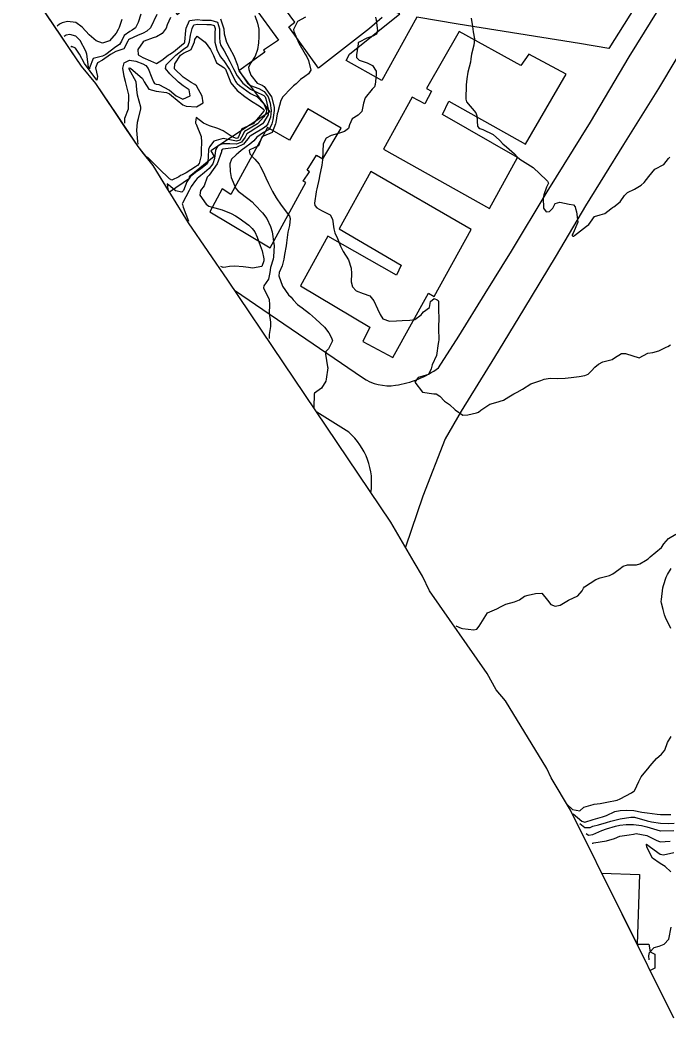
# Model space of a CAD drawing. Header units: metres. Extents: x 292545 to 299085, y 7450245 to 7463078.
# Drawn here: x 298317.2 to 298413.3, y 7451081 to 7451228.7 of the extents above; entities that cross this region are included whole.
import ezdxf

# ---------------------------------------------------------------- set-up
doc = ezdxf.new("R2010")
doc.units = ezdxf.units.M
for name, color, linetype in [('Area', 45, 'Continuous'), ('Curvas de Nivel 1m', 11, 'Continuous'), ('Curvas de Nivel 5m', 15, 'Continuous'), ('Edificações', 30, 'Continuous'), ('Vias Primárias', 230, 'Continuous')]:
    doc.layers.add(name, color=color, linetype=linetype)

msp = doc.modelspace()

# ---------------------------------------------------------------- linework, layer by layer
at = {"layer": 'Area'}
msp.add_polyline3d([(298414.03, 7451080.99, 730.99), (298398.71, 7451111.77, 713.97), (298395.83, 7451116.57, 713.69), (298395.21, 7451117.92, 713.67), (298389.08, 7451127.94, 713.34), (298387.68, 7451129.59, 713.31), (298386.39, 7451131.99, 713.32), (298377.84, 7451144.25, 712.76), (298376.79, 7451146.39, 712.67), (298375.57, 7451148.47, 712.51), (298372.08, 7451154.38, 712.32), (298356.23, 7451177.97, 713.42), (298347.95, 7451190.2, 715.02), (298342.14, 7451198.72, 714.96), (298336.89, 7451207.22, 718.5), (298334.7, 7451210.01, 718.62), (298331.51, 7451214.74, 718.71), (298328.42, 7451219.36, 718.54), (298326.28, 7451221.92, 718.78), (298317.18, 7451235.43, 719.66)], dxfattribs=at)
at = {"layer": 'Curvas de Nivel 1m', "flags": 128}
for points, elevation in [([(298335.1, 7451229.59), (298334.69, 7451228.36), (298334.31, 7451227.6), (298333.82, 7451227.22), (298333.43, 7451227.04), (298332.59, 7451226.46), (298332.24, 7451225.62), (298331.94, 7451225.09), (298331.4, 7451224.77), (298329.9, 7451223.65), (298329.39, 7451223.39), (298328.04, 7451223.02), (298327.47, 7451221.68), (298327.5, 7451221.55), (298327.49, 7451221.49), (298327.31, 7451221.74), (298327.1, 7451223.68), (298326.96, 7451224.12), (298326.09, 7451225.69), (298325.43, 7451226.36), (298324.55, 7451226.59), (298324.04, 7451226.5), (298323.72, 7451226.28)], 718), ([(298337.46, 7451229.56), (298336.5, 7451227.57), (298335.95, 7451227.07), (298335.43, 7451226.81), (298334.6, 7451226.42), (298333.42, 7451225.91), (298333.24, 7451225.79), (298333.17, 7451225.61), (298332.55, 7451224.47), (298331.4, 7451224.08), (298330.61, 7451223.64), (298329.38, 7451222.78), (298328.66, 7451222.39), (298328.36, 7451221.67), (298328.66, 7451220.36), (298328.58, 7451219.81), (298326.75, 7451222.32), (298325.98, 7451223.7), (298325.41, 7451224.59), (298324.87, 7451224.8), (298324.73, 7451224.72)], 717), ([(298351.96, 7451229.39), (298352.35, 7451228.28), (298352.56, 7451227.38), (298352.56, 7451226.25), (298352.52, 7451225.38), (298352.38, 7451224.36), (298352.01, 7451223.39), (298351.38, 7451222.42), (298351.04, 7451221.74), (298351.07, 7451221.4), (298351.36, 7451220.57), (298352.29, 7451219.39), (298353.04, 7451219.07), (298353.34, 7451218.88), (298354.43, 7451217.36), (298354.81, 7451215.84), (298354.82, 7451215.35), (298354.65, 7451213.98), (298354.49, 7451213.36), (298354.08, 7451212.54), (298353.26, 7451212.07), (298352.26, 7451211.38), (298351.81, 7451210.83), (298351.24, 7451210.34), (298350.69, 7451209.95), (298349.93, 7451209.41), (298349.56, 7451209.08), (298349.22, 7451208.76), (298348.49, 7451208.15), (298348.24, 7451207.43), (298348.31, 7451206.31), (298348.46, 7451205.43), (298349.16, 7451203.78), (298349.49, 7451203.42), (298351.14, 7451202.19), (298351.57, 7451201.82), (298351.98, 7451201.39), (298353.12, 7451200.18), (298353.73, 7451199.36), (298354.26, 7451198.19), (298354.51, 7451197.36), (298354.8, 7451195.61), (298354.81, 7451195.35), (298354.72, 7451193.67), (298354.66, 7451193.35), (298354.27, 7451192.11), (298354.16, 7451191.36), (298354, 7451190.36), (298353.32, 7451189.37), (298353.24, 7451189.11), (298354.07, 7451187.36), (298354.14, 7451186.55), (298354.09, 7451185.36), (298354.27, 7451184.01), (298354.28, 7451183.36), (298354.08, 7451182.18), (298354.07, 7451181.59)], 714), ([(298369.81, 7451229.18), (298369.91, 7451228.72), (298370.11, 7451227.17), (298369.97, 7451226.64), (298369.43, 7451226.35), (298368.57, 7451226.05), (298367.42, 7451225.46), (298367.29, 7451225.34), (298367.25, 7451225.21), (298367.01, 7451223.6), (298367.04, 7451223.21), (298367.39, 7451222.78), (298368.59, 7451222.4), (298369.38, 7451222), (298369.95, 7451221.17), (298369.92, 7451220.62), (298369.8, 7451219.18), (298369.68, 7451218.83), (298369.34, 7451218.49), (298368.31, 7451217.2), (298368.08, 7451216.43), (298367.81, 7451215.2), (298367.29, 7451214.66), (298366.4, 7451214.1), (298365.98, 7451213.22), (298365.81, 7451212.68), (298365.26, 7451212.24), (298364.49, 7451212.01), (298363.26, 7451211.64), (298362.55, 7451211.26), (298362.08, 7451210.42), (298362.01, 7451209.27), (298361.99, 7451208.05), (298361.91, 7451207.27), (298361.56, 7451205.64), (298361.48, 7451205.28), (298361.16, 7451203.75), (298361.07, 7451203.36), (298361.06, 7451203.28), (298360.82, 7451201.6), (298360.87, 7451201.28), (298361.13, 7451200.95), (298361.84, 7451200.55), (298363.11, 7451199.89), (298363.45, 7451199.25), (298363.64, 7451197.8), (298363.8, 7451197.25), (298364.21, 7451196.38), (298364.66, 7451195.24), (298365.05, 7451194.49), (298365.81, 7451193.22), (298366.24, 7451192), (298366.29, 7451191.22), (298366.24, 7451189.97), (298366.42, 7451189.22), (298366.98, 7451188.62), (298368.03, 7451188.25), (298368.97, 7451187.89), (298369.58, 7451187.17), (298370.13, 7451185.99), (298370.5, 7451185.16), (298370.93, 7451184.51), (298371.93, 7451184.15), (298372.93, 7451184.19), (298373.78, 7451184.27), (298374.93, 7451184.29), (298375.64, 7451184.39), (298376.59, 7451185.09), (298376.74, 7451185.3), (298376.95, 7451185.53), (298377.84, 7451186.19), (298377.96, 7451187.08), (298378.52, 7451187.52), (298378.97, 7451187.33), (298379.11, 7451187.21), (298379.17, 7451187.07), (298379.17, 7451185.29), (298379.19, 7451185.07), (298379.21, 7451184.79), (298379.14, 7451183.07), (298379.21, 7451181.38), (298379.16, 7451181.07), (298379.1, 7451180.85), (298378.86, 7451179.07), (298378.22, 7451177.7), (298378.08, 7451177.08), (298377.66, 7451176.26), (298376.83, 7451176), (298376.14, 7451175.79), (298375.64, 7451175.1), (298376.8, 7451173.65), (298378.48, 7451173.39), (298378.8, 7451173.38), (298379.34, 7451173.06), (298380.03, 7451172.3), (298380.78, 7451171.82), (298381.65, 7451171.03), (298382.76, 7451170.26), (298383.5, 7451170.27), (298384.77, 7451170.57), (298385.07, 7451170.69), (298385.44, 7451170.99), (298386.78, 7451171.86), (298387.63, 7451172.11), (298388.79, 7451172.48), (298389.6, 7451172.94), (298390.34, 7451173.39), (298390.8, 7451173.65), (298391.61, 7451174.11), (298392.82, 7451174.9), (298394.32, 7451175.39), (298394.83, 7451175.55), (298395.7, 7451175.73), (298396.83, 7451175.67), (298397.93, 7451175.74), (298398.83, 7451175.81), (298399.98, 7451175.96), (298400.84, 7451176.09), (298401.32, 7451176.31), (298401.8, 7451176.79), (298402.32, 7451177.32), (298402.85, 7451177.79), (298403.52, 7451178.11), (298404.86, 7451178.5), (298405.24, 7451178.75), (298406.24, 7451179.37), (298406.87, 7451179.37), (298408.86, 7451178.71), (298410.14, 7451179.43), (298410.88, 7451179.52), (298411.78, 7451179.78), (298412.89, 7451180.3), (298413.13, 7451180.42), (298413.5, 7451180.65)], 712), ([(298332.25, 7451228.83), (298331.86, 7451227.63), (298331.72, 7451227.34), (298331.43, 7451226.78), (298330.46, 7451225.64), (298329.42, 7451225.29), (298328.45, 7451225.67), (298327.43, 7451226.56), (298326.39, 7451227.69), (298325.45, 7451228.38), (298324.24, 7451228.51), (298323.45, 7451228.31), (298323.05, 7451228.13), (298322.71, 7451227.84)], 719), ([(298332.69, 7451213.48), (298332.7, 7451214.19), (298333.23, 7451215.61), (298333.24, 7451215.67), (298333.29, 7451217.61), (298333.29, 7451217.65), (298332.79, 7451219.62), (298332.61, 7451220.36), (298332.42, 7451221.62), (298332.6, 7451222.39), (298333.38, 7451222.81), (298334.34, 7451222.64), (298335.38, 7451222.25), (298335.81, 7451222.02), (298336.17, 7451221.58), (298336.73, 7451220.19), (298336.94, 7451219.57), (298337.1, 7451219.32), (298337.34, 7451219.26), (298337.73, 7451219.17), (298339.33, 7451218.34), (298340.3, 7451217.53), (298341.32, 7451217), (298342.4, 7451217.5), (298342.23, 7451218.41), (298341.34, 7451219), (298340.66, 7451219.53), (298339.36, 7451220.78), (298338.74, 7451221.55), (298338.84, 7451222.08), (298339.38, 7451222.62), (298340.24, 7451223.53), (298341.4, 7451224.44), (298342.04, 7451224.87), (298342.31, 7451225.5), (298342.44, 7451226.49), (298342.66, 7451227.5), (298342.94, 7451228), (298343.45, 7451228.1), (298344.85, 7451228.07), (298345.45, 7451228.07), (298345.92, 7451227.93), (298346.08, 7451227.46), (298346.06, 7451226.84), (298346.04, 7451225.46), (298346.33, 7451224.39), (298346.79, 7451223.45), (298347.02, 7451223.08), (298347.39, 7451222.67), (298348.22, 7451221.43), (298349.17, 7451219.6), (298349.26, 7451219.42), (298349.34, 7451219.32), (298349.7, 7451219.06), (298351.33, 7451217.87), (298351.63, 7451217.7), (298352.27, 7451217.39), (298353.31, 7451216.34), (298353.67, 7451215.37), (298353.65, 7451215.01), (298353.28, 7451214.41), (298352.34, 7451213.38), (298351.27, 7451212.72), (298350.42, 7451212.25), (298350, 7451211.41), (298349.72, 7451210.94), (298349.24, 7451210.82), (298347.54, 7451211.14), (298347.25, 7451211.18), (298345.89, 7451210.82), (298345.23, 7451209.96), (298345.12, 7451209.58), (298345.1, 7451209.47), (298345, 7451207.68), (298344.89, 7451207.47), (298343.98, 7451206.7), (298343.19, 7451206.14), (298342.38, 7451205.5), (298341.88, 7451204.8), (298341.38, 7451203.52), (298341.15, 7451203.25), (298340.19, 7451203.46), (298339.46, 7451204.09), (298338.97, 7451204.48), (298339.06, 7451203.68)], 717), ([(298339.46, 7451229.13), (298338.99, 7451228.01), (298338.81, 7451227.55), (298338.26, 7451226.72), (298337.42, 7451226.27), (298336.91, 7451226.08), (298335.56, 7451225.59), (298335.41, 7451225.5), (298334.62, 7451224.38), (298334.7, 7451223.6), (298335.39, 7451223.19), (298336.5, 7451222.68), (298337.38, 7451222.31), (298338.17, 7451222.77), (298339.15, 7451223.54), (298339.29, 7451223.65), (298339.39, 7451223.7), (298339.91, 7451224.04), (298341.41, 7451225.24), (298341.56, 7451225.36), (298341.62, 7451225.51), (298341.75, 7451227.2), (298341.78, 7451227.51), (298342.31, 7451228.64), (298343.46, 7451228.79), (298344.21, 7451228.73), (298345.46, 7451228.69), (298346.41, 7451228.41), (298346.74, 7451227.45), (298346.74, 7451226.13), (298346.76, 7451225.45), (298346.91, 7451224.95), (298347.4, 7451224.15), (298347.84, 7451223.44), (298348.24, 7451222.58), (298348.83, 7451221.43), (298349.36, 7451220.48), (298350.18, 7451219.41), (298351.33, 7451218.5), (298352.08, 7451218.14), (298353.32, 7451217.56), (298353.5, 7451217.37), (298353.6, 7451217.09), (298354.01, 7451215.36), (298353.95, 7451214.7), (298353.27, 7451213.54), (298353.1, 7451213.37), (298351.26, 7451212.18), (298350.8, 7451211.87), (298350.53, 7451211.41), (298350.01, 7451210.64), (298349.24, 7451210.38), (298348.24, 7451210.43), (298347.24, 7451210.42), (298346.52, 7451210.16), (298346.14, 7451209.46), (298345.98, 7451208.23), (298345.73, 7451207.46), (298345.2, 7451206.76), (298344.49, 7451206.17), (298343.65, 7451205.49), (298343.42, 7451205.25), (298343.18, 7451204.98), (298342.55, 7451204.11), (298342.24, 7451203.5), (298341.25, 7451201.63), (298341.21, 7451201.52), (298341.24, 7451201.41), (298341.36, 7451201.05), (298342.13, 7451198.96)], 716), ([(298359.46, 7451229.16), (298358.27, 7451228.5), (298357.7, 7451227.32), (298357.73, 7451227.02), (298358.47, 7451225.31), (298359.4, 7451223.68), (298359.64, 7451223.3), (298359.93, 7451222.75), (298360.25, 7451221.29), (298359.89, 7451220.77), (298359.36, 7451220.36), (298358.74, 7451219.91), (298358.07, 7451219.31), (298357.68, 7451218.97), (298357.34, 7451218.66), (298356.12, 7451217.34), (298355.82, 7451216.84), (298355.44, 7451215.35), (298355.4, 7451215.24), (298355.29, 7451214.84), (298355.05, 7451213.58), (298355.02, 7451213.35), (298354.54, 7451212.08), (298353.25, 7451211.55), (298353.02, 7451211.37), (298352.52, 7451210.09), (298351.22, 7451209.5), (298351.16, 7451209.47), (298351.1, 7451209.4), (298351.22, 7451208.92), (298351.98, 7451208.16), (298352.59, 7451207.38), (298352.81, 7451206.99), (298353.19, 7451206.25), (298353.61, 7451205.37), (298354.01, 7451204.52), (298354.6, 7451203.36), (298355.14, 7451202.42), (298355.86, 7451201.34), (298357.11, 7451199.68), (298357.22, 7451199.33), (298357.09, 7451198.31), (298356.9, 7451197.51), (298356.87, 7451197.33), (298356.65, 7451195.75), (298356.59, 7451195.33), (298356.37, 7451194.01), (298356.28, 7451193.34), (298356.03, 7451192.34), (298355.56, 7451191.34), (298355.5, 7451190.85), (298356.06, 7451189.34), (298356.97, 7451188.05), (298357.33, 7451187.69), (298357.63, 7451187.32), (298358.27, 7451186.62), (298358.95, 7451186.14), (298360.04, 7451185.29), (298360.93, 7451184.5), (298362.29, 7451183.27), (298362.9, 7451182.44), (298363.34, 7451181.69), (298363.46, 7451181.25), (298362.88, 7451180.08), (298362.49, 7451179.65), (298362.42, 7451179.26), (298362.74, 7451177.37), (298362.75, 7451177.26), (298362.54, 7451175.55), (298362.47, 7451175.26), (298361.84, 7451174.24), (298360.8, 7451173.49), (298360.73, 7451173.34), (298360.71, 7451171.4), (298360.71, 7451171.38)], 713), ([(298384.02, 7451229), (298384.2, 7451227.76), (298384.3, 7451227.01), (298384.5, 7451225.93), (298384.42, 7451225), (298384.06, 7451223.67), (298383.96, 7451223.01), (298383.88, 7451222.52), (298383.52, 7451221.02), (298383.35, 7451220.03), (298383.24, 7451219.12), (298383.24, 7451219.02), (298383.2, 7451217.14), (298383.21, 7451217.02), (298383.32, 7451216.6), (298384.67, 7451215), (298384.84, 7451214.55), (298384.92, 7451213), (298385.08, 7451212.8), (298385.27, 7451212.7), (298385.71, 7451212.55), (298387.25, 7451211.78), (298388.18, 7451210.96), (298388.68, 7451210.39), (298389.23, 7451209.96), (298390.43, 7451208.93), (298390.79, 7451208.5), (298391.21, 7451208.12), (298393.2, 7451206.9), (298395.18, 7451205.02), (298395.3, 7451204.87), (298395.47, 7451204.57), (298395.16, 7451203.97), (298394.76, 7451202.88), (298394.67, 7451202.4), (298394.72, 7451200.88), (298395.12, 7451200.32), (298395.61, 7451200.38), (298396.08, 7451200.86), (298396.43, 7451201.57), (298397.14, 7451201.75), (298398.49, 7451201.49), (298399.14, 7451201.36), (298399.39, 7451201.08), (298399.46, 7451200.83), (298399.6, 7451200.35), (298399.8, 7451198.82), (298399.09, 7451197.18), (298398.98, 7451196.94), (298398.98, 7451196.83), (298399.08, 7451196.74), (298399.17, 7451196.74), (298399.28, 7451196.83), (298401.1, 7451198.21), (298401.43, 7451198.46), (298401.65, 7451198.79), (298402.26, 7451199.64), (298403.11, 7451199.92), (298403.79, 7451200.1), (298404.66, 7451200.76), (298404.92, 7451200.97), (298405.13, 7451201.09), (298406.06, 7451201.83), (298406.71, 7451202.74), (298407.16, 7451203.18), (298408.2, 7451203.69), (298409.17, 7451204.28), (298409.62, 7451204.7), (298410.33, 7451205.55), (298411.2, 7451206.68), (298412.52, 7451207.36), (298413.22, 7451208.24), (298413.44, 7451208.44)], 711), ([(298334.71, 7451210.37), (298334.65, 7451210.77), (298334.48, 7451212.38), (298334.6, 7451213.6), (298334.74, 7451214.14), (298335.1, 7451215.59), (298335.08, 7451215.81), (298334.6, 7451217.6), (298334.47, 7451218.46), (298334.37, 7451219.6), (298333.37, 7451221.48), (298333.33, 7451221.61), (298333.34, 7451221.65), (298333.37, 7451221.66), (298333.55, 7451221.61), (298335.35, 7451220.08), (298335.57, 7451219.59), (298336.26, 7451218.51), (298337.33, 7451218.22), (298338.88, 7451217.99), (298339.33, 7451217.79), (298339.62, 7451217.54), (298341.31, 7451216.2), (298341.79, 7451215.99), (298343.31, 7451215.86), (298344.31, 7451216.48), (298344.18, 7451217.48), (298343.34, 7451218.97), (298343.06, 7451219.21), (298342.52, 7451219.5), (298341.35, 7451220.26), (298340.07, 7451221.53), (298340.12, 7451222.26), (298340.94, 7451223.52), (298341.4, 7451223.82), (298342.52, 7451224.38), (298343.01, 7451225.49), (298343.08, 7451225.84), (298343.43, 7451226.36), (298344.59, 7451225.48), (298345.4, 7451224.37), (298345.71, 7451223.78), (298345.82, 7451223.46), (298346.31, 7451222.39), (298347.38, 7451221.73), (298347.64, 7451221.44), (298347.84, 7451220.96), (298348.4, 7451219.43), (298349.33, 7451218.29), (298350.46, 7451217.41), (298351.31, 7451216.8), (298352.77, 7451215.91), (298353.29, 7451215.49), (298353.35, 7451215.37), (298353.34, 7451215.32), (298353.29, 7451215.23), (298351.71, 7451213.39), (298351.27, 7451213.15), (298350.05, 7451212.63), (298349.52, 7451211.42), (298349.42, 7451211.24), (298349.25, 7451211.21), (298348.59, 7451211.43), (298347.26, 7451212.31), (298346.48, 7451212.67), (298345.27, 7451213.06), (298344.34, 7451213.48), (298343.29, 7451214.3), (298343.17, 7451213.6), (298343.19, 7451213.49), (298343.22, 7451213.43), (298343.27, 7451213.33), (298344.01, 7451211.48), (298344.05, 7451210.67), (298344.03, 7451209.48), (298344, 7451208.7), (298343.7, 7451207.49), (298343.47, 7451207.22), (298343.2, 7451207.02), (298341.77, 7451206.09), (298341.19, 7451205.83), (298340.97, 7451205.73), (298340.7, 7451205.52), (298339.67, 7451205.05), (298339.34, 7451205.21), (298337.74, 7451206.74), (298336.11, 7451208.38), (298335.99, 7451208.41)], 718), ([(298381.72, 7451139.03), (298382.54, 7451138.72), (298382.73, 7451138.68), (298384.38, 7451138.46), (298384.83, 7451138.55), (298385.18, 7451138.99), (298386.41, 7451140.97), (298387.82, 7451141.55), (298388.42, 7451141.91), (298389.13, 7451142.24), (298390.43, 7451142.6), (298391.15, 7451142.92), (298391.92, 7451143.43), (298392.44, 7451143.57), (298393.51, 7451143.83), (298394.45, 7451143.91), (298395.29, 7451142.87), (298395.8, 7451142.23), (298396.42, 7451141.98), (298397.18, 7451142.09), (298398.43, 7451142.83), (298399.79, 7451143.47), (298400.45, 7451144.21), (298400.63, 7451144.64), (298400.77, 7451144.81), (298402.47, 7451145.91), (298403.09, 7451146.16), (298404.48, 7451146.52), (298404.66, 7451146.58), (298404.99, 7451146.75), (298405.85, 7451147.39), (298406.5, 7451147.87), (298407.17, 7451148.07), (298408.5, 7451148.09), (298409, 7451148.21), (298409.84, 7451148.7), (298410.22, 7451148.99), (298410.52, 7451149.25), (298412.17, 7451150.67), (298412.54, 7451151.18), (298413.21, 7451151.99), (298414.32, 7451152.64)], 713), ([(298413.55, 7451138.65), (298412.77, 7451140.3), (298412.65, 7451140.66), (298412.42, 7451141.49), (298412.17, 7451142.41), (298412.15, 7451142.66), (298412.17, 7451142.93), (298412.38, 7451144.66), (298412.47, 7451145), (298412.89, 7451146.24), (298413.07, 7451146.65), (298413.63, 7451147.52)], 714), ([(298398.19, 7451112.66), (298399.03, 7451111.86), (298400.07, 7451111.64), (298400.67, 7451112.21), (298402.08, 7451112.61), (298402.24, 7451112.63), (298403.11, 7451112.77), (298404.08, 7451112.94), (298405.6, 7451113.23), (298406.09, 7451113.44), (298407.73, 7451114.35), (298408.1, 7451114.57), (298408.18, 7451114.63), (298408.24, 7451114.71), (298408.81, 7451116.01), (298409.2, 7451116.7), (298409.6, 7451117.23), (298410.14, 7451117.88), (298410.52, 7451118.31), (298410.83, 7451118.68), (298411.43, 7451119.41), (298412.17, 7451120.03), (298412.66, 7451120.66), (298413.09, 7451121.76), (298413.62, 7451122.65)], 714), ([(298400.07, 7451109.77), (298400.83, 7451109.21), (298401.62, 7451109.21), (298402.04, 7451109.37), (298402.84, 7451109.58), (298404.04, 7451109.92), (298404.68, 7451110.12), (298406.05, 7451110.48), (298407.67, 7451110.72), (298408.02, 7451110.75), (298408.05, 7451110.75), (298408.2, 7451110.71), (298410.05, 7451110.18), (298410.7, 7451110.03), (298412.04, 7451109.84), (298413.2, 7451109.81), (298414.04, 7451109.83)], 716), ([(298401.01, 7451108.33), (298401.38, 7451108.08), (298402.03, 7451108.17), (298403.36, 7451108.77), (298404.04, 7451109), (298405.39, 7451109.4), (298406.04, 7451109.56), (298406.97, 7451109.66), (298408.04, 7451109.62), (298409.25, 7451109.49), (298410.04, 7451109.3), (298412.01, 7451108.7), (298412.03, 7451108.69), (298412.05, 7451108.69), (298414.03, 7451108.77)], 717), ([(298401.94, 7451106.89), (298401.97, 7451106.87), (298402.01, 7451106.88), (298402.16, 7451106.93), (298404.02, 7451107.23), (298405.21, 7451107.56), (298406.02, 7451107.92), (298407.41, 7451108.1), (298408.03, 7451108.23), (298408.43, 7451108.3), (298410.02, 7451108.01), (298411.39, 7451107.3), (298412.01, 7451107.07), (298413.48, 7451107.17)], 718), ([(298413.56, 7451102.65), (298412.73, 7451103.42), (298411.97, 7451103.86), (298410.85, 7451104.68), (298410, 7451106.29), (298409.95, 7451106.69), (298409.98, 7451106.72), (298410, 7451106.71), (298410.04, 7451106.69), (298411.99, 7451105.26), (298412.49, 7451105.17), (298413.99, 7451105.49)], 719), ([(298410.34, 7451089.61), (298410.31, 7451090.18), (298410.42, 7451090.68), (298411.09, 7451091.41), (298411.83, 7451091.65), (298412.57, 7451091.93), (298413.27, 7451092.65), (298413.63, 7451094.42)], 719)]:
    msp.add_lwpolyline(points, dxfattribs=dict(at, elevation=elevation))
at = {"layer": 'Curvas de Nivel 5m', "elevation": 715, "flags": 128}
for points in [[(298346.9, 7451228.89), (298347.39, 7451227.44), (298347.43, 7451226.7), (298347.78, 7451225.44), (298348.21, 7451224.62), (298348.86, 7451223.43), (298349.38, 7451222.04), (298349.54, 7451221.42), (298349.72, 7451221.06), (298350.88, 7451219.4), (298351.34, 7451219.06), (298352.55, 7451218.6), (298353.33, 7451218.16), (298353.96, 7451217.36), (298354.25, 7451216.42), (298354.4, 7451215.36), (298354.29, 7451214.36), (298353.87, 7451213.36), (298353.63, 7451213), (298353.27, 7451212.75), (298351.66, 7451211.79), (298351.25, 7451211.54), (298351.17, 7451211.48), (298351.11, 7451211.4), (298350.3, 7451210.34), (298349.23, 7451209.88), (298348.82, 7451209.83), (298347.23, 7451209.6), (298347.11, 7451209.56), (298347.05, 7451209.44), (298347.02, 7451209.24), (298346.39, 7451207.45), (298345.19, 7451205.77), (298345.03, 7451205.63), (298344.91, 7451205.47), (298344.47, 7451204.17), (298343.93, 7451203.48), (298343.81, 7451202.82), (298344.76, 7451201.47), (298345.13, 7451201.2), (298345.51, 7451201.08), (298347.12, 7451200.64), (298348.47, 7451200.07), (298349.11, 7451199.73), (298349.62, 7451199.41), (298351.09, 7451198.35), (298351.59, 7451197.89), (298351.94, 7451197.39), (298352.29, 7451196.6), (298352.76, 7451195.37), (298353.05, 7451194.59), (298353.31, 7451193.37), (298353.29, 7451193.1), (298353.02, 7451192.24), (298351.62, 7451191.99), (298351.02, 7451192.12), (298350.22, 7451192.21), (298349.02, 7451192.28), (298348.19, 7451192.26), (298347.67, 7451192.14), (298347.26, 7451192.09), (298346.93, 7451192.24)], [(298399.13, 7451111.22), (298400.38, 7451110.15), (298400.84, 7451110.01), (298402.05, 7451110.39), (298403.46, 7451110.77), (298403.9, 7451110.91), (298404.06, 7451110.99), (298405.27, 7451111.55), (298406.07, 7451111.69), (298407.05, 7451111.75), (298408.07, 7451111.7), (298409.28, 7451111.48), (298410.06, 7451111.36), (298411.57, 7451111.16), (298412.06, 7451111.12), (298413.58, 7451111.13)]]:
    msp.add_lwpolyline(points, dxfattribs=at)
at = {"layer": 'Edificações'}
for points in [[(298373.46, 7451229.66), (298372.52, 7451230), (298384.6, 7451238.44), (298389.15, 7451241.8), (298399.25, 7451248.43), (298400.42, 7451246.03), (298402.58, 7451250.86), (298405.86, 7451249.84), (298406.58, 7451251.52), (298409.77, 7451250.29), (298409.57, 7451249.79), (298413.29, 7451248.08), (298409.41, 7451238.33), (298408.67, 7451238.65), (298406.33, 7451234.64), (298409.76, 7451233.1), (298404.4, 7451224.54), (298400.02, 7451225.28), (298382.07, 7451228.14), (298375.93, 7451229.15), (298370.78, 7451219.8), (298365.49, 7451222.73), (298365.97, 7451223.66)], [(298398.08, 7451220.7), (298392.52, 7451223.69), (298391.38, 7451221.98), (298382.24, 7451227.06), (298377.4, 7451218.6), (298378.15, 7451218.18), (298377.12, 7451216.33), (298375.27, 7451217.33), (298371.03, 7451209.62), (298386.7, 7451200.81), (298390.88, 7451208.38), (298379.76, 7451214.75), (298380.7, 7451216.71), (298392.06, 7451210.38)], [(298359.81, 7451215.59), (298357.08, 7451210.97), (298353.83, 7451212.82), (298348.4, 7451202.92), (298347.11, 7451203.74), (298345.32, 7451200.35), (298354.24, 7451195.03), (298359.5, 7451204.69), (298359.13, 7451204.88), (298360.04, 7451206.26), (298359.71, 7451206.51), (298361.12, 7451208.72), (298362.05, 7451208.2), (298364.77, 7451212.71)], [(298383.98, 7451197.72), (298369.14, 7451206.29), (298364.43, 7451197.82), (298373.65, 7451192.43), (298372.92, 7451190.95), (298362.78, 7451196.74), (298358.73, 7451189.38), (298368.97, 7451183.26), (298367.96, 7451181.12), (298372.41, 7451178.8), (298377.68, 7451188.29), (298378.52, 7451187.81)]]:
    msp.add_lwpolyline(points, close=True, dxfattribs=at)
at = {"layer": 'Edificações', "elevation": 719.29}
for points in [[(298336.07, 7451240.07), (298336.63, 7451239.14), (298334.81, 7451237.79), (298340.48, 7451229.57), (298342.73, 7451231.45), (298342.4, 7451231.92), (298345.73, 7451234.69), (298348.15, 7451231.34), (298349.85, 7451232.61), (298351.48, 7451230.39), (298351.88, 7451230.7), (298355.46, 7451225.76), (298353.23, 7451224.25), (298353.44, 7451223.98), (298349.6, 7451221.21), (298354.19, 7451215.14), (298345.47, 7451209.36), (298345.92, 7451208.54), (298342.22, 7451205.53), (298342.31, 7451205.26), (298339.34, 7451203.26)], [(298339.34, 7451203.26), (298337.46, 7451206.3), (298336.89, 7451207.22), (298335.3, 7451209.24), (298334.7, 7451210.01), (298332.88, 7451212.7), (298331.35, 7451214.98), (298329.71, 7451217.43), (298328.42, 7451219.36), (298326.28, 7451221.92), (298324.83, 7451224.06), (298323.25, 7451226.42), (298321.06, 7451229.66)]]:
    msp.add_lwpolyline(points, dxfattribs=at)
at = {"layer": 'Edificações'}
msp.add_lwpolyline([(298370.83, 7451229.12), (298368.93, 7451227.5), (298361.39, 7451221.6), (298357.01, 7451227.74), (298357.89, 7451228.41), (298355.1, 7451232.21)], dxfattribs=at)
at = {"layer": 'Edificações', "elevation": 719.12}
msp.add_lwpolyline([(298403.35, 7451102.45), (298408.94, 7451102.26), (298408.57, 7451091.95), (298410.31, 7451091.91), (298410.51, 7451090.78), (298411.22, 7451090.46), (298411.19, 7451088.38), (298410.53, 7451088.02), (298409.2, 7451090.69), (298408.27, 7451092.56), (298406.75, 7451095.61), (298405.31, 7451098.5), (298403.72, 7451101.69)], close=True, dxfattribs=at)
at = {"layer": 'Vias Primárias'}
for points, elevation in [([(298348.94, 7451188.74), (298367.89, 7451175.8, 0.189033), (298372.79, 7451174.67, 0.118384), (298379.18, 7451177.25), (298382.19, 7451181.93), (298386.06, 7451188.23), (298389.95, 7451194.54), (298395.25, 7451203.3), (298401.65, 7451213.61), (298407.41, 7451223.27), (298412.84, 7451232.09), (298417.44, 7451239.45)], 714.83), ([(298369.15, 7451158.74, 0.258413), (298365.86, 7451167.72), (298361.13, 7451170.68)], 712.52)]:
    msp.add_lwpolyline(points, format="xyb", dxfattribs=dict(at, elevation=elevation))
at = {"layer": 'Vias Primárias', "elevation": 735.57}
msp.add_lwpolyline([(298416.73, 7451226.94), (298411.72, 7451218.61), (298406.54, 7451210.3), (298400.93, 7451201.21), (298396.58, 7451193.87), (298391.74, 7451185.88), (298387.46, 7451178.84), (298382.54, 7451170.82), (298380.16, 7451166.72), (298376.82, 7451158.26), (298374.26, 7451150.69)], dxfattribs=at)

doc.saveas('drawing.dxf')
